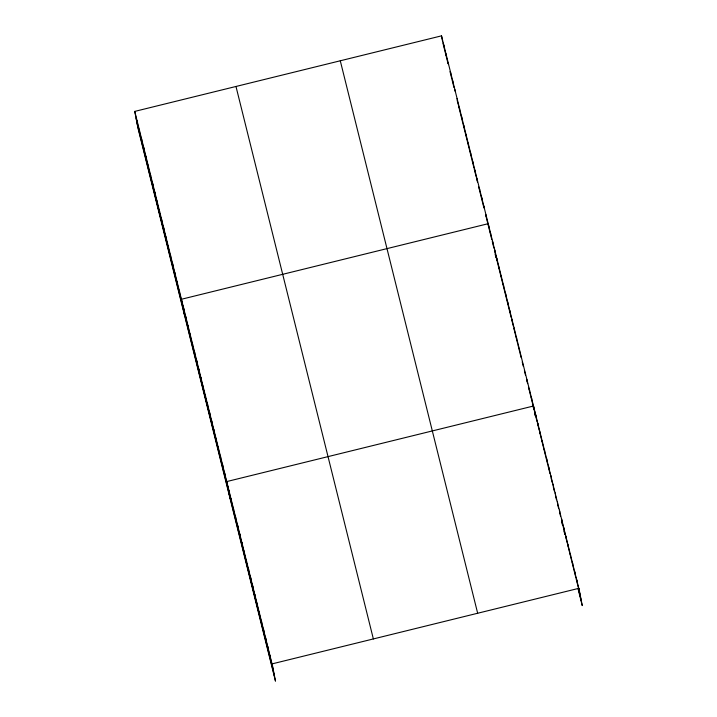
<?xml version="1.0" encoding="UTF-8"?>
<svg xmlns="http://www.w3.org/2000/svg" width="717" height="717" viewBox="0 0 717 717"><rect width="100%" height="100%" fill="white"/><g stroke="black" fill="none" stroke-linecap="round" stroke-linejoin="round"><path stroke-width="1.08" d="M577.929 588.227L582.249 605.596L578.888 588.316L272.137 663.87L275.489 681.15L138.112 128.684L134.751 111.404L441.511 35.85L579.264 590.243M442.864 42.841L448.053 63.714M450.034 71.664L451.764 78.619M452.015 79.614L453.986 87.564M457.204 100.488L458.19 104.458M458.441 105.453L460.413 113.403M460.664 114.397L462.635 122.347M462.886 123.342L471.786 159.12M472.028 160.115L474.009 168.065M474.251 169.06L476.231 177.009M476.482 178.004L477.468 181.984M478.705 186.949L480.435 193.904M480.677 194.899L482.658 202.848M482.908 203.843L483.894 207.822M485.866 215.772L491.737 239.361M492.274 241.53L493.896 248.046M494.434 250.215L511.167 317.497M511.705 319.665L513.327 326.181M513.865 328.35L515.487 334.857M515.756 335.941L517.647 343.542M517.916 344.626L519.798 352.226M520.067 353.311L521.151 357.649M522.227 361.986L523.311 366.333M524.387 370.671L525.471 375.009M526.547 379.356L527.631 383.694M528.438 386.947L530.598 395.632M530.867 396.716L532.758 404.316M533.027 405.401L534.918 412.992L534.586 411.307M535.187 414.076L537.069 421.677M537.347 422.761L539.229 430.361M539.498 431.446L541.389 439.037M541.658 440.121L543.549 447.722M543.818 448.806L545.709 456.406M545.978 457.491L547.869 465.082M548.138 466.167L550.029 473.767M551.104 478.105L552.189 482.451M553.264 486.789L554.34 491.127M555.424 495.474L556.5 499.812M557.584 504.15L558.66 508.496M559.744 512.834L560.551 516.088M561.904 521.519L562.979 525.857M563.248 526.941L565.139 534.541M565.408 535.626L567.299 543.217M567.568 544.302L569.459 551.902M569.728 552.986L571.619 560.586M571.888 561.671L573.77 569.262M574.048 570.347L575.93 577.947M576.199 579.031L578.09 586.623M578.359 587.716L580.25 595.307M495.178 254.347L495.985 257.6M532.417 404.11L533.233 407.364M534.577 412.786L535.393 416.039M561.832 522.397L562.648 525.651M563.992 531.073L564.808 534.335M578.296 588.594L581.263 600.532M340.279 60.784L477.665 613.25M235.983 86.47L373.36 638.937M134.751 111.404L272.505 665.797M136.105 118.395L273.491 670.861M137.126 123.62L274.503 676.086M576.737 579.641L577.104 581.559M574.577 570.956L574.944 572.883M572.417 562.271L572.793 564.198M570.257 553.596L570.633 555.514M568.097 544.911L568.473 546.838M565.937 536.226L566.313 538.153M563.777 527.551L564.154 529.469M561.617 518.866L561.994 520.793M559.466 510.181L559.834 512.108M557.306 501.506L557.674 503.424M555.146 492.821L555.514 494.748M552.986 484.136L553.363 486.063M550.826 475.461L551.203 477.379M548.666 466.776L549.043 468.703M546.506 458.091L546.883 460.018M544.346 449.416L544.723 451.334M542.186 440.731L542.563 442.658M540.035 432.046L540.403 433.973M537.875 423.371L538.243 425.289M535.716 414.686L536.092 416.613M534.255 409.613L533.556 406.001L226.796 481.555L230.157 498.835M535.249 414.731L535.59 416.478M531.396 397.326L531.772 399.244M529.236 388.641L529.612 390.568M527.076 379.956L527.452 381.883M516.285 336.551L516.661 338.478M514.125 327.866L514.501 329.793M511.965 319.19L512.341 321.108M509.805 310.506L510.181 312.433M507.645 301.821L508.021 303.748M505.485 293.145L505.861 295.063M503.334 284.461L503.701 286.388M501.174 275.776L501.542 277.703M499.014 267.1L499.391 269.018M496.854 258.416L497.231 260.343M494.694 249.731L495.071 251.658M492.534 241.055L492.911 242.973M490.374 232.371L490.751 234.298M488.922 227.298L488.214 223.686L181.464 299.249L184.816 316.52M485.992 214.742L486.368 216.668M483.769 205.797L484.145 207.724M481.546 196.852L481.923 198.779M479.323 187.908L479.691 189.835M477.101 178.963L477.468 180.89M474.869 170.019L475.246 171.946M472.646 161.074L473.023 163.001M470.424 152.129L470.8 154.056M468.201 143.185L468.577 145.112M465.978 134.24L466.346 136.167M463.747 125.296L464.123 127.223M461.524 116.351L461.9 118.278M459.301 107.407L459.678 109.334M457.079 98.462L457.455 100.389M454.856 89.517L455.223 91.444M452.633 80.573L453.001 82.5M450.401 71.628L450.778 73.555M448.179 62.684L448.555 64.611M445.956 53.739L446.332 55.666M443.733 44.795L444.11 46.722M441.511 35.85L442.541 41.156M269.977 655.195L270.345 657.113M267.817 646.51L268.194 648.437M265.657 637.825L266.034 639.752M263.498 629.15L263.874 631.068M261.338 620.465L261.714 622.392M259.178 611.78L259.554 613.707M257.018 603.105L257.394 605.023M254.867 594.42L255.234 596.347M252.707 585.735L253.074 587.662M250.547 577.06L250.923 578.977M248.387 568.375L248.763 570.302M246.227 559.69L246.603 561.617M244.067 551.014L244.443 552.932M241.907 542.33L242.283 544.257M239.747 533.645L240.123 535.572M237.596 524.969L237.963 526.887M235.436 516.285L235.803 518.212M233.276 507.6L233.652 509.527M231.116 498.924L231.492 500.842M228.956 490.24L229.332 492.167M224.636 472.879L225.013 474.797M222.476 464.195L222.853 466.122M220.325 455.51L220.693 457.437M218.165 446.834L218.533 448.761M216.005 438.15L216.373 440.077M213.845 429.465L214.222 431.392M211.685 420.789L212.062 422.716M209.525 412.105L209.902 414.032M207.365 403.42L207.742 405.347M205.205 394.744L205.582 396.671M203.045 386.06L203.422 387.987M200.894 377.375L201.262 379.302M198.734 368.699L199.102 370.626M196.575 360.015L196.951 361.942M194.415 351.33L194.791 353.257M192.255 342.654L192.631 344.581M190.095 333.97L190.471 335.897M187.935 325.294L188.311 327.212M185.775 316.609L186.151 318.536M183.624 307.925L183.991 309.852M179.232 290.304L179.608 292.222M177.009 281.351L177.386 283.278M174.787 272.406L175.163 274.333M172.564 263.462L172.94 265.389M170.341 254.517L170.709 256.444M168.119 245.572L168.486 247.499M165.887 236.628L166.263 238.555M163.664 227.683L164.041 229.61M161.442 218.739L161.818 220.666M159.219 209.794L159.595 211.721M156.996 200.85L157.364 202.777M154.764 191.905L155.141 193.832M152.542 182.96L152.918 184.887M150.319 174.016L150.695 175.943M148.096 165.071L148.473 166.998M145.874 156.127L146.25 158.054M143.651 147.182L144.018 149.109M141.419 138.238L141.796 140.165M139.197 129.293L139.573 131.22M136.974 120.348L137.35 122.275"/></g></svg>
